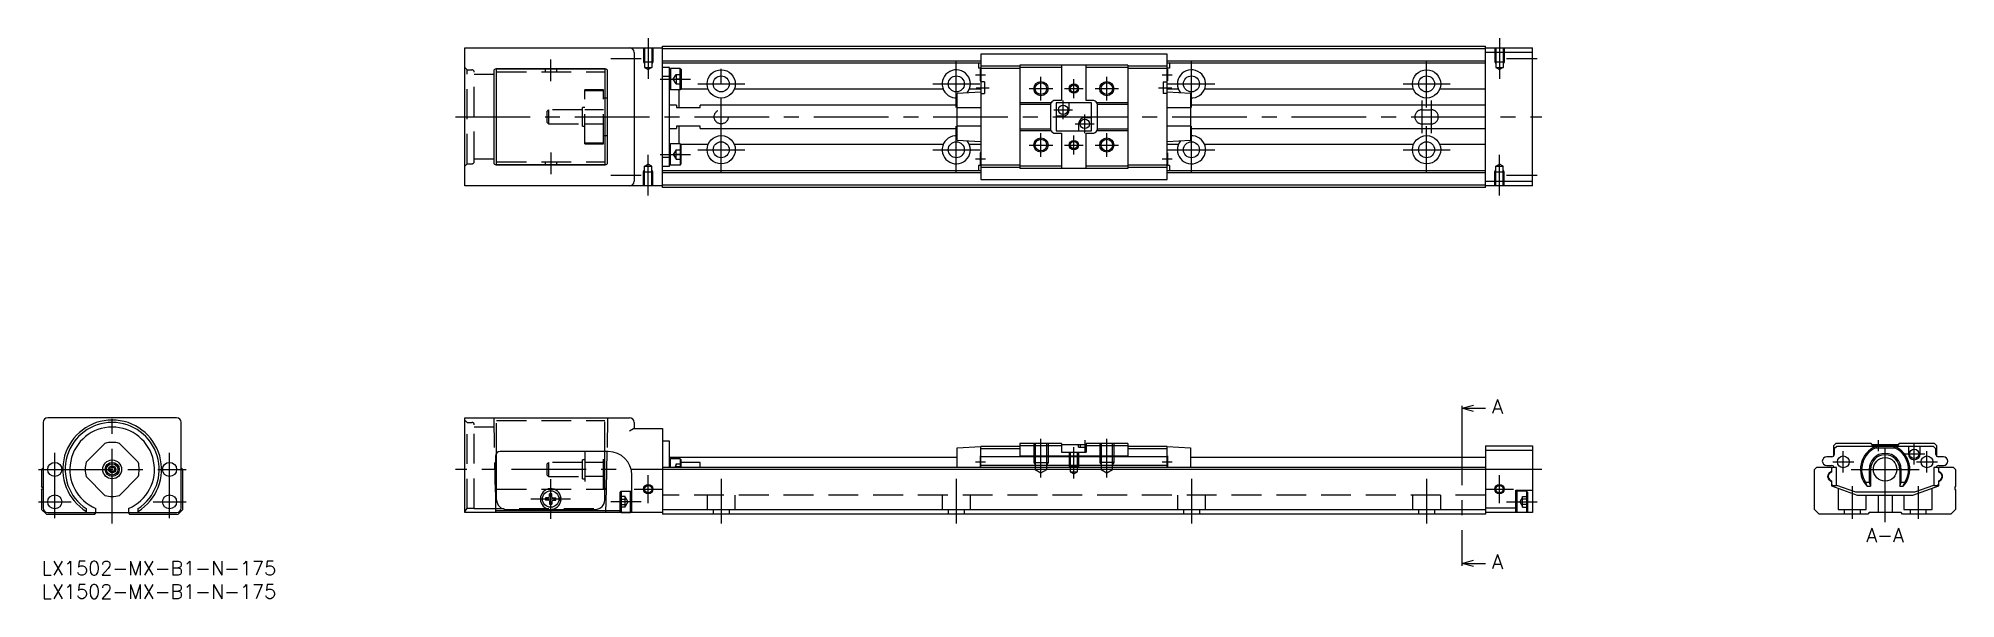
# Model space of a CAD drawing. Extents: x -1 to 407, y -8 to 111.
import ezdxf

# ---------------------------------------------------------------- set-up
doc = ezdxf.new("R2010")
doc.units = 0
doc.header["$LTSCALE"] = 0.5
doc.linetypes.add('CENTER', pattern=[50.8, 31.75, -6.35, 6.35, -6.35])
doc.linetypes.add('DASHED', pattern=[19.05, 12.7, -6.35])
for name, color, linetype in [('MSM_CENTER', 1, 'CENTER'), ('MSM_CONTINUOUS', 7, 'CONTINUOUS'), ('MSM_DASHED', 4, 'DASHED'), ('MSM_NARROW', 5, 'CONTINUOUS'), ('MSM_PART_NUMBER', 7, 'CONTINUOUS')]:
    doc.layers.add(name, color=color, linetype=linetype)
doc.styles.get("Standard").update_dxf_attribs({"font": 'txt.shx', "height": 3, "bigfont": 'bigfont.shx'})

# ---------------------------------------------------------------- blocks, each defined once
blk = doc.blocks.new('*U2')
at = {"layer": 'MSM_PART_NUMBER'}
blk.add_text('LX1502-MX-B1-N-175', height=3, dxfattribs=at).set_placement((0, -3))
blk = doc.blocks.new('*U3')
at = {"layer": 'MSM_PART_NUMBER'}
blk.add_text('LX1502-MX-B1-N-175', height=3, dxfattribs=at).set_placement((0, -8))

msp = doc.modelspace()

# ---------------------------------------------------------------- linework, layer by layer
at = {"layer": 'MSM_CENTER'}
for p, q in [((129, 111.2), (129, 102.55)), ((310, 111.2), (310, 102.55)), ((108.25, 102.1), (108.25, 106.7)), ((121, 106.9), (127.5, 106.9)), ((144.5, 82.5), (144.5, 106.5)), ((194.5, 96.5), (194.5, 106.5)), ((244.5, 96.5), (244.5, 106.5)), ((294.5, 96.5), (294.5, 106.5)), ((311.5, 106.9), (318, 106.9)), ((131.5, 102.5), (138, 102.5)), ((198.6, 103.4), (200.7, 103.4)), ((212.5, 98), (212.5, 103)), ((219.5, 98.5), (219.5, 102.5)), ((226.5, 98), (226.5, 103)), ((238.3, 103.4), (240.4, 103.4)), ((139.5, 101.5), (149.5, 101.5)), ((189.5, 101.5), (199.5, 101.5)), ((198.7, 100.7), (201.5, 100.7)), ((210, 100.5), (215, 100.5)), ((217.2, 94), (217.2, 98)), ((217.5, 100.5), (221.5, 100.5)), ((224, 100.5), (229, 100.5)), ((237.5, 100.7), (240.3, 100.7)), ((239.5, 101.5), (249.5, 101.5)), ((289.5, 101.5), (299.5, 101.5)), ((293.5, 98), (293.5, 91)), ((295.5, 98), (295.5, 91)), ((88, 94.5), (319, 94.5)), ((215.2, 96), (219.2, 96)), ((221.8, 91), (221.8, 95)), ((194.5, 82.5), (194.5, 92.5)), ((212.5, 86), (212.5, 91)), ((219.5, 86.5), (219.5, 90.5)), ((219.8, 93), (223.8, 93)), ((226.5, 86), (226.5, 91)), ((244.5, 82.5), (244.5, 92.5)), ((294.5, 82.5), (294.5, 92.5)), ((108.25, 86.9), (108.25, 82.3)), ((129, 77.8), (129, 86.45)), ((131.5, 86.5), (138, 86.5)), ((139.5, 87.5), (149.5, 87.5)), ((189.5, 87.5), (199.5, 87.5)), ((210, 88.5), (215, 88.5)), ((217.5, 88.5), (221.5, 88.5)), ((224, 88.5), (229, 88.5)), ((239.5, 87.5), (249.5, 87.5)), ((289.5, 87.5), (299.5, 87.5)), ((310, 77.8), (310, 86.45)), ((121, 82.1), (127.5, 82.1)), ((198.6, 85.6), (200.7, 85.6)), ((238.3, 85.6), (240.4, 85.6)), ((311.5, 82.1), (318, 82.1)), ((15, 8), (15, 32.5)), ((302, 32), (302, 0)), ((212.5, 17.79), (212.5, 26)), ((221.8, 25.7), (221.8, 23.2)), ((226.5, 17.79), (226.5, 26)), ((390.5, 25.7), (390.5, 23.4)), ((392, 8.3), (392, 26.8)), ((398.2, 20.55), (398.2, 25.05)), ((2.8, 9.1), (2.8, 23)), ((27.2, 9.1), (27.2, 23)), ((198.6, 21.1), (200.7, 21.1)), ((219.5, 17.55), (219.5, 24.2)), ((238.3, 21.1), (240.4, 21.1)), ((380.85, 21.1), (385.35, 21.1)), ((383.1, 18.85), (383.1, 23.35)), ((395.95, 22.8), (400.45, 22.8)), ((398.65, 21.1), (403.15, 21.1)), ((400.9, 18.85), (400.9, 23.35)), ((-0.7, 19.5), (30.7, 19.5)), ((319, 19.5), (88, 19.5)), ((108.25, 9), (108.25, 17.4)), ((129, 12.3), (129, 18.3)), ((144.5, 17.49), (144.5, 8)), ((194.5, 17.49), (194.5, 8)), ((244.5, 17.49), (244.5, 8)), ((294.5, 17.49), (294.5, 8)), ((310, 12.3), (310, 18.3)), ((384.75, 19.5), (399.25, 19.5)), ((-0.7, 12.6), (6.3, 12.6)), ((23.7, 12.6), (30.7, 12.6)), ((112.45, 13.2), (104.05, 13.2)), ((127.5, 12.6), (121, 12.6)), ((126, 15.3), (132, 15.3)), ((307, 15.3), (313, 15.3)), ((311.5, 12.6), (318, 12.6)), ((385, 15.94), (385, 9)), ((399, 15.94), (399, 9))]:
    msp.add_line(p, q, dxfattribs=at)
at = {"layer": 'MSM_CONTINUOUS'}
for p, q in [((90, 79.8), (90, 109.2)), ((90, 109.2), (132, 109.2)), ((126, 108.2), (126, 80.8)), ((132, 109.5), (307, 109.5)), ((132, 79.5), (132, 109.5)), ((307, 109), (132, 109)), ((132, 106.4), (199.7, 106.4)), ((239.3, 107.85), (199.7, 107.85)), ((199.7, 107.85), (199.7, 81.15)), ((239.3, 81.15), (239.3, 107.85)), ((239.3, 106.4), (307, 106.4)), ((307, 79.5), (307, 109.5)), ((307, 109.2), (317, 109.2)), ((317, 108.2), (307, 108.2)), ((317, 79.8), (317, 109.2)), ((96.15, 104.2), (96.15, 84.8)), ((119.85, 104.7), (96.65, 104.7)), ((96.75, 84.3), (96.75, 104.7)), ((96.75, 104.7), (119.75, 104.7)), ((119.75, 104.7), (119.75, 84.3)), ((120.35, 84.8), (120.35, 104.2)), ((199.7, 105.9), (132, 105.9)), ((133.5, 105), (132, 105)), ((132, 103.12), (133.5, 103.12)), ((133.5, 84), (133.5, 105)), ((133.5, 104.5), (133.75, 104.75)), ((133.75, 104.75), (133.75, 100.25)), ((135.75, 104.75), (133.75, 104.75)), ((135.75, 100.25), (135.75, 104.75)), ((135.75, 104.75), (136, 104.5)), ((136, 104.5), (136, 100.5)), ((199.2, 105.9), (199.2, 104.85)), ((199.7, 104.85), (199.2, 104.85)), ((199.6, 104.65), (199.6, 102.15)), ((199.7, 104.65), (199.6, 104.65)), ((199.6, 102.15), (199.7, 102.15)), ((208, 105.3), (199.7, 105.3)), ((208, 104.8), (199.7, 104.8)), ((200.5, 101.95), (199.7, 101.95)), ((200.5, 101.95), (200.5, 99.45)), ((208, 105.5), (208, 83.5)), ((231, 105.5), (208, 105.5)), ((216.9, 105), (208, 105)), ((216.9, 105.5), (216.9, 98)), ((222.1, 98), (222.1, 105.5)), ((231, 105), (222.1, 105)), ((231, 105.5), (231, 83.5)), ((239.3, 105.3), (231, 105.3)), ((239.3, 104.8), (231, 104.8)), ((238.5, 101.95), (239.3, 101.95)), ((238.5, 101.95), (238.5, 99.45)), ((307, 105.9), (239.3, 105.9)), ((239.8, 104.85), (239.3, 104.85)), ((239.4, 104.65), (239.3, 104.65)), ((239.3, 102.15), (239.4, 102.15)), ((239.4, 104.65), (239.4, 102.15)), ((239.8, 105.9), (239.8, 104.85)), ((120.35, 98.5), (119.75, 98.5)), ((133.75, 100.25), (133.5, 100.5)), ((135.75, 100.25), (133.75, 100.25)), ((135.5, 100.25), (135.5, 96.5)), ((136, 100.5), (135.75, 100.25)), ((141.71, 100.41), (136, 100.41)), ((191.71, 100.41), (147.29, 100.41)), ((199.7, 99.75), (194.7, 99.49)), ((194.7, 89.51), (194.7, 99.49)), ((199.7, 100.41), (197.29, 100.41)), ((199.7, 99.45), (200.5, 99.45)), ((216.9, 98), (215.5, 98)), ((223.5, 98), (222.1, 98)), ((239.3, 99.45), (238.5, 99.45)), ((241.71, 100.41), (239.3, 100.41)), ((244.3, 99.49), (239.3, 99.75)), ((244.3, 99.49), (244.3, 89.51)), ((291.71, 100.41), (247.29, 100.41)), ((307, 100.41), (297.29, 100.41)), ((135, 97), (133.5, 97)), ((135, 97), (135, 96.5)), ((135, 96.5), (140, 96.5)), ((194.7, 97), (140, 97)), ((140, 96.5), (140, 97)), ((199.7, 96.38), (194.7, 96.42)), ((214.63, 97.5), (208, 97.5)), ((214.51, 97.1), (208, 97.1)), ((214.5, 97), (214.5, 92)), ((223.25, 97.5), (215.75, 97.5)), ((215.75, 97.5), (215.75, 91.5)), ((215.75, 94.7), (217.2, 94.7)), ((218.5, 96), (218.5, 97.5)), ((223.25, 94.3), (221.8, 94.3)), ((223.25, 91.5), (223.25, 97.5)), ((231, 97.5), (224.37, 97.5)), ((231, 97.1), (224.49, 97.1)), ((224.5, 92), (224.5, 97)), ((244.3, 96.42), (239.3, 96.38)), ((307, 97), (244.3, 97)), ((119.75, 90.5), (120.35, 90.5)), ((133.5, 92), (135, 92)), ((140, 92.5), (135, 92.5)), ((135, 92.5), (135, 92)), ((135.5, 92.5), (135.5, 88.75)), ((140, 92), (140, 92.5)), ((140, 92), (194.7, 92)), ((194.7, 92.58), (199.7, 92.62)), ((214.51, 91.9), (208, 91.9)), ((214.63, 91.5), (208, 91.5)), ((215.5, 91), (216.9, 91)), ((215.75, 91.5), (223.25, 91.5)), ((216.9, 91), (216.9, 83.5)), ((220.5, 93), (220.5, 91.5)), ((222.1, 91), (223.5, 91)), ((222.1, 83.5), (222.1, 91)), ((231, 91.5), (224.37, 91.5)), ((231, 91.9), (224.49, 91.9)), ((239.3, 92.62), (244.3, 92.58)), ((244.3, 92), (307, 92)), ((133.5, 85.88), (132, 85.88)), ((133.75, 88.75), (133.5, 88.5)), ((133.75, 84.25), (133.75, 88.75)), ((135.75, 88.75), (133.75, 88.75)), ((136, 88.5), (135.75, 88.75)), ((135.75, 88.75), (135.75, 84.25)), ((141.71, 88.59), (135.91, 88.59)), ((136, 84.5), (136, 88.5)), ((191.71, 88.59), (147.29, 88.59)), ((194.7, 89.51), (199.7, 89.25)), ((199.7, 88.59), (197.29, 88.59)), ((199.6, 86.85), (199.6, 84.35)), ((199.7, 86.85), (199.6, 86.85)), ((239.3, 89.25), (244.3, 89.51)), ((241.71, 88.59), (239.3, 88.59)), ((239.4, 86.85), (239.3, 86.85)), ((239.4, 86.85), (239.4, 84.35)), ((291.71, 88.59), (247.29, 88.59)), ((307, 88.59), (297.29, 88.59)), ((119.85, 84.3), (96.65, 84.3)), ((96.75, 84.3), (119.75, 84.3)), ((132, 84), (133.5, 84)), ((132, 83.1), (199.7, 83.1)), ((199.7, 82.6), (132, 82.6)), ((133.5, 84.5), (133.75, 84.25)), ((135.75, 84.25), (133.75, 84.25)), ((135.75, 84.25), (136, 84.5)), ((199.2, 84.15), (199.2, 83.1)), ((199.7, 84.15), (199.2, 84.15)), ((199.6, 84.35), (199.7, 84.35)), ((208, 84.2), (199.7, 84.2)), ((208, 83.7), (199.7, 83.7)), ((216.9, 84), (208, 84)), ((231, 83.5), (208, 83.5)), ((231, 84), (222.1, 84)), ((239.3, 84.2), (231, 84.2)), ((239.3, 83.7), (231, 83.7)), ((239.3, 84.35), (239.4, 84.35)), ((239.8, 84.15), (239.3, 84.15)), ((239.3, 83.1), (307, 83.1)), ((307, 82.6), (239.3, 82.6)), ((239.8, 84.15), (239.8, 83.1)), ((132, 79.8), (90, 79.8)), ((132, 80), (307, 80)), ((307, 79.5), (132, 79.5)), ((199.7, 81.15), (239.3, 81.15)), ((307, 80.8), (317, 80.8)), ((317, 79.8), (307, 79.8)), ((302, 32.5), (304.5, 33.17)), ((302, 33), (302, 32)), ((0.3, 29.5), (0.3, 11.3)), ((28.7, 30.5), (1.3, 30.5)), ((29.7, 11.3), (29.7, 29.5)), ((90, 30.5), (125, 30.5)), ((90, 10.3), (90, 30.5)), ((126, 29.5), (126, 28.2)), ((304.5, 31.83), (302, 32.5)), ((302, 32.5), (307, 32.5)), ((9.46, 21.03), (13.47, 25.04)), ((16.53, 25.04), (20.54, 21.03)), ((125, 27.7), (125.87, 28.2)), ((125.87, 28.2), (132, 28.2)), ((132, 28.2), (132, 10)), ((133.5, 25.5), (132, 25.5)), ((133.5, 20), (133.5, 25.5)), ((208, 25), (208, 22.3)), ((216.9, 25), (208, 25)), ((216.9, 24.5), (208, 24.5)), ((216.9, 25), (216.9, 23.2)), ((216.9, 24.8), (222.1, 24.8)), ((220.5, 24.2), (220.5, 24.8)), ((220.8, 24.7), (220.8, 24.2)), ((222.1, 24.7), (220.8, 24.7)), ((222.1, 25), (222.1, 23.2)), ((231, 25), (222.1, 25)), ((231, 24.5), (222.1, 24.5)), ((231, 25), (231, 22.3)), ((307, 24.5), (317, 24.5)), ((307, 24.5), (307, 10)), ((317, 24.5), (317, 10.3)), ((381.5, 25), (381, 24.5)), ((381, 24.5), (381, 22.3)), ((389, 25), (381.5, 25)), ((389.4, 24.6), (389, 25)), ((389.2, 24.8), (394.8, 24.8)), ((394.6, 24.6), (389.4, 24.6)), ((391.5, 24.7), (389.5, 24.7)), ((389.5, 24.7), (389.5, 24.6)), ((391.5, 24.6), (391.5, 24.7)), ((391.8, 24.6), (391.8, 24.8)), ((395, 25), (394.6, 24.6)), ((402.5, 25), (395, 25)), ((403, 24.5), (402.5, 25)), ((403, 22.3), (403, 24.5)), ((96.5, 22.3), (96.5, 10.3)), ((96.75, 13), (96.75, 22.96)), ((120.5, 23.3), (97.5, 23.3)), ((119.75, 13), (119.75, 23.3)), ((120.09, 15.3), (120.23, 23.3)), ((194.7, 22), (133.5, 22)), ((133.75, 21.75), (133.5, 21.5)), ((133.75, 20), (133.75, 21.75)), ((135.75, 21.75), (133.75, 21.75)), ((135.75, 21.75), (135.75, 20)), ((136, 21.5), (135.75, 21.75)), ((136, 20), (136, 21.5)), ((140, 21), (136, 21)), ((140, 20), (140, 21)), ((194.7, 24.1), (199.7, 24.4)), ((194.7, 20), (194.7, 24.1)), ((199.7, 22.35), (199.6, 22.35)), ((199.6, 22.35), (199.6, 20)), ((208, 24.4), (199.7, 24.4)), ((199.7, 20), (199.7, 24.4)), ((208, 23.9), (199.7, 23.9)), ((239.3, 22.2), (199.7, 22.2)), ((231, 22.3), (208, 22.3)), ((216.9, 23.2), (222.1, 23.2)), ((220.5, 24.2), (222.1, 24.2)), ((239.3, 24.4), (231, 24.4)), ((239.3, 23.9), (231, 23.9)), ((239.3, 24.4), (244.3, 24.1)), ((239.3, 20), (239.3, 24.4)), ((239.4, 22.35), (239.3, 22.35)), ((239.4, 22.35), (239.4, 20)), ((244.3, 24.1), (244.3, 20)), ((307, 22), (244.3, 22)), ((317, 23.5), (307, 23.5)), ((380.7, 22.2), (379.6, 22.2)), ((381.7, 24.4), (381.2, 23.9)), ((381.2, 23.9), (381.2, 22.7)), ((402.3, 24.4), (381.7, 24.4)), ((390.12, 24.4), (390.08, 24.1)), ((390.08, 24.1), (393.92, 24.1)), ((393.92, 24.1), (393.88, 24.4)), ((396.95, 24.4), (396.95, 22.8)), ((399.45, 22.8), (399.45, 24.4)), ((402.8, 23.9), (402.3, 24.4)), ((402.8, 22.7), (402.8, 23.9)), ((404.4, 22.2), (403.3, 22.2)), ((0.3, 19.8), (0, 19.5)), ((0, 19.5), (0, 15.9)), ((13.47, 13.96), (9.46, 17.97)), ((20.54, 17.97), (16.53, 13.96)), ((30, 19.5), (29.7, 19.8)), ((30, 11), (30, 19.5)), ((125.5, 10.3), (125.5, 18.3)), ((132, 20), (307, 20)), ((307, 19.5), (132, 19.5)), ((239.3, 20.3), (199.7, 20.3)), ((377, 19.5), (377.5, 20)), ((377, 11), (377, 19.5)), ((377.5, 20), (380.6, 20)), ((379.6, 20.3), (380.7, 20.3)), ((380.29, 17.14), (380.6, 16.96)), ((380.6, 19.04), (380.35, 18.9)), ((380.6, 18.92), (380.39, 18.8)), ((380.39, 17.2), (380.6, 17.08)), ((380.6, 20), (380.6, 18.92)), ((380.6, 17.08), (380.6, 16)), ((381.65, 19.92), (381, 19.92)), ((381.65, 16.08), (381.65, 19.92)), ((387.82, 16.77), (388.59, 16.77)), ((388.59, 19.5), (388.59, 16.77)), ((388.59, 16.77), (388.9, 15.9)), ((388.9, 19.5), (388.9, 15.9)), ((395.1, 19.5), (395.1, 15.9)), ((395.1, 15.9), (395.41, 16.77)), ((395.41, 16.77), (395.41, 19.5)), ((395.41, 16.77), (396.18, 16.77)), ((402.35, 19.92), (402.35, 16.08)), ((403, 19.92), (402.35, 19.92)), ((403.3, 20.3), (404.4, 20.3)), ((403.4, 18.92), (403.4, 20)), ((403.4, 20), (406.5, 20)), ((403.65, 18.9), (403.4, 19.04)), ((403.61, 18.8), (403.4, 18.92)), ((403.4, 17.08), (403.61, 17.2)), ((403.4, 16.96), (403.71, 17.14)), ((403.4, 16), (403.4, 17.08)), ((406.5, 20), (407, 19.5)), ((407, 19.5), (407, 15.9)), ((0, 15.1), (0, 11)), ((96.5, 15.3), (96.75, 15.3)), ((107.68, 13.44), (107.17, 13.43)), ((107.68, 12.96), (107.17, 12.97)), ((107.91, 13.54), (107.68, 13.44)), ((107.91, 12.86), (107.68, 12.96)), ((107.91, 13.54), (108.01, 13.77)), ((107.91, 12.86), (108.01, 12.63)), ((108.01, 13.77), (108.02, 14.28)), ((108.01, 12.63), (108.02, 12.12)), ((108.49, 13.77), (108.48, 14.28)), ((108.49, 12.63), (108.48, 12.12)), ((108.59, 13.54), (108.49, 13.77)), ((108.59, 12.86), (108.49, 12.63)), ((108.59, 13.54), (108.82, 13.44)), ((108.59, 12.86), (108.82, 12.96)), ((108.82, 13.44), (109.33, 13.43)), ((108.82, 12.96), (109.33, 12.97)), ((110.43, 12.87), (109.97, 12.87)), ((110.44, 13.39), (109.99, 13.39)), ((110.44, 13.01), (109.99, 13.01)), ((119.75, 15.5), (120.09, 15.5)), ((119.75, 15.3), (120.09, 15.3)), ((123, 14.6), (123.25, 14.85)), ((123, 10.6), (123, 14.6)), ((123.25, 14.85), (123.25, 10.35)), ((123.25, 14.85), (125.25, 14.85)), ((125.25, 10.35), (125.25, 14.85)), ((125.25, 14.85), (125.5, 14.6)), ((313.5, 10.3), (313.5, 15.1)), ((313.5, 15.1), (317, 15.1)), ((313.75, 14.85), (313.5, 14.6)), ((313.75, 10.35), (313.75, 14.85)), ((315.75, 14.85), (313.75, 14.85)), ((315.75, 14.85), (315.75, 10.35)), ((316, 14.6), (315.75, 14.85)), ((316, 10.6), (316, 14.6)), ((380.6, 16), (386.09, 14)), ((381, 16.08), (381.65, 16.08)), ((381.65, 16.16), (385.67, 14.7)), ((385.67, 14.7), (398.33, 14.7)), ((386.09, 14), (397.91, 14)), ((388.18, 15.9), (388.9, 15.9)), ((395.1, 15.9), (395.82, 15.9)), ((397.91, 14), (403.4, 16)), ((398.33, 14.7), (402.35, 16.16)), ((402.35, 16.08), (403, 16.08)), ((407, 15.1), (407, 11)), ((0, 11), (1, 10)), ((1, 10), (11.3, 10)), ((1.3, 10.3), (28.7, 10.3)), ((9.5, 11.15), (9.5, 10.3)), ((11.3, 10), (11.6, 10.3)), ((11.5, 10.3), (11.5, 11.21)), ((18.4, 10.3), (18.7, 10)), ((18.5, 11.21), (18.5, 10.3)), ((18.7, 10), (29, 10)), ((20.5, 10.3), (20.5, 11.15)), ((29, 10), (30, 11)), ((132, 10.3), (90, 10.3)), ((96.5, 10.78), (123, 10.78)), ((98.75, 11), (117.75, 11)), ((123.25, 10.35), (123, 10.6)), ((123.25, 10.35), (125.25, 10.35)), ((125.5, 10.6), (125.25, 10.35)), ((132, 11), (307, 11)), ((307, 10), (132, 10)), ((307, 11.3), (313.5, 11.3)), ((317, 10.3), (307, 10.3)), ((313.5, 10.6), (313.75, 10.35)), ((315.75, 10.35), (313.75, 10.35)), ((315.75, 10.35), (316, 10.6)), ((378, 10), (377, 11)), ((388.3, 10), (378, 10)), ((388.6, 10.3), (388.3, 10)), ((395.4, 10.3), (388.6, 10.3)), ((395.7, 10), (395.4, 10.3)), ((406, 10), (395.7, 10)), ((407, 11), (406, 10)), ((302, -0.5), (304.5, 0.17)), ((302, 0), (302, -1)), ((304.5, -1.17), (302, -0.5)), ((302, -0.5), (307, -0.5))]:
    msp.add_line(p, q, dxfattribs=at)
for centre, radius in [((144.5, 101.5), 3), ((144.5, 101.5), 1.7), ((194.5, 101.5), 1.7), ((244.5, 101.5), 1.7), ((294.5, 101.5), 3), ((294.5, 101.5), 1.7), ((212.5, 100.5), 1.23), ((219.5, 100.5), 0.784), ((226.5, 100.5), 1.23), ((217.2, 96), 1), ((221.8, 93), 1), ((144.5, 87.5), 3), ((212.5, 88.5), 1.23), ((226.5, 88.5), 1.23), ((294.5, 87.5), 3), ((144.5, 87.5), 1.7), ((194.5, 87.5), 1.7), ((219.5, 88.5), 0.784), ((244.5, 87.5), 1.7), ((294.5, 87.5), 1.7), ((2.8, 19.5), 1.5), ((15, 19.5), 2), ((15, 19.5), 1.5), ((15, 19.5), 1.2), ((27.2, 19.5), 1.5), ((383.1, 21.1), 1.25), ((392, 19.5), 2.5), ((398.2, 22.8), 1), ((400.9, 21.1), 1.25), ((15, 19.5), 0.75), ((15, 19.5), 0.5), ((2.8, 12.6), 1.5), ((27.2, 12.6), 1.5), ((108.25, 13.2), 1.75), ((129, 15.3), 0.783), ((310, 15.3), 0.783)]:
    msp.add_circle(centre, radius, dxfattribs=at)
for centre, radius, start, end in [((125, 108.2), 1, 0, 90), ((96.65, 104.2), 0.5, 90, 180), ((119.85, 104.2), 0.5, 0, 90), ((194.5, 101.5), 3, 320.6816, 273.8226), ((244.5, 101.5), 3, 266.1774, 219.3184), ((215.5, 97), 1, 90, 150), ((223.5, 97), 1, 30, 90), ((215.5, 97), 1, 174.2608, 180), ((215.32, 97.06), 0.812, 147.1247, 177.1361), ((217.2, 96), 1.3, 270, 0), ((221.8, 93), 1.3, 90, 180), ((223.46, 96.99), 1.04, 6.2531, 29.4861), ((223.5, 97), 1, 0, 5.7392), ((194.5, 87.5), 3, 86.1774, 39.3184), ((215.5, 92), 1, 180, 185.7392), ((215.54, 92.01), 1.04, 186.2531, 209.4861), ((215.5, 92), 1, 210, 270), ((223.5, 92), 1, 270, 330), ((223.46, 92.01), 1.04, 330.5139, 353.7469), ((223.5, 92), 1, 354.2608, 0), ((244.5, 87.5), 3, 140.6816, 93.8226), ((96.65, 84.8), 0.5, 180, 270), ((119.85, 84.8), 0.5, 270, 0), ((125, 80.8), 1, 270, 0), ((1.3, 29.5), 1, 90, 180), ((15, 19.5), 10.5, 301.5881, 238.4119), ((15, 19.5), 10, 303.367, 236.633), ((28.7, 29.5), 1, 0, 90), ((125, 29.5), 1, 0, 90), ((15, 19.5), 9, 292.8854, 247.1146), ((15, 19.5), 5.75, 74.5918, 105.4082), ((15, 19.5), 5.75, 164.5918, 195.4082), ((15, 19.5), 5.75, 344.5918, 15.4082), ((97.5, 22.3), 1, 90, 180), ((120.5, 18.3), 5, 0, 90), ((379.6, 21.25), 0.95, 90, 270), ((380.7, 22.7), 0.5, 270, 0), ((392, 19.5), 5.25, 111.0395, 223.2918), ((392, 19.5), 4.99, 112.6594, 213.147), ((392, 19.5), 3.41, 0, 180), ((392, 19.5), 3.1, 0, 180), ((392, 19.5), 5.25, 316.7082, 68.9605), ((392, 19.5), 4.99, 326.853, 67.3406), ((398.2, 22.8), 1.25, 180, 0), ((403.3, 22.7), 0.5, 180, 270), ((404.4, 21.25), 0.95, 270, 90), ((380.87, 17.93), 1.1, 117.9629, 176.3253), ((380.87, 18.07), 1.1, 183.6747, 237.9629), ((380.87, 17.93), 1, 119.0004, 175.958), ((380.87, 18.07), 1, 184.042, 240.9996), ((381, 19.52), 0.4, 90, 180), ((381, 16.48), 0.4, 180, 270), ((380.7, 19.8), 0.5, 13.7095, 90), ((393.36, 18.51), 5.8, 197.4754, 206.7933), ((391.67, 18.1), 4.7, 332.1148, 343.6165), ((403.3, 19.8), 0.5, 90, 166.2905), ((403, 19.52), 0.4, 0, 90), ((403, 16.48), 0.4, 270, 0), ((403.13, 17.93), 1, 4.042, 60.9996), ((403.13, 18.07), 1, 299.0004, 355.958), ((403.13, 17.93), 1.1, 3.6747, 62.0371), ((403.13, 18.07), 1.1, 302.0371, 356.3253), ((-0.3, 15.5), 0.5, 306.8699, 53.1301), ((15, 19.5), 5.75, 254.5918, 285.4082), ((98.75, 13), 2, 180, 270), ((108.25, 13.2), 2.2, 5.0023, 354.9977), ((108.25, 13.2), 1.1, 167.8196, 192.1804), ((108.25, 13.2), 1.1, 77.8196, 102.1804), ((108.25, 13.2), 1.1, 347.8196, 12.1804), ((117.75, 13), 2, 270, 0), ((407.3, 15.5), 0.5, 126.8699, 233.1301), ((1.3, 11.3), 1, 180, 270), ((28.7, 11.3), 1, 270, 0), ((108.25, 13.2), 1.1, 257.8196, 282.1804)]:
    msp.add_arc(centre, radius, start, end, dxfattribs=at)
at = {"layer": 'MSM_DASHED'}
for p, q in [((128, 109.2), (128, 106.2)), ((128, 106.2), (130, 106.2)), ((128, 106.2), (128.22, 105.83)), ((128.22, 109.2), (128.22, 105)), ((129.78, 109.2), (129.78, 105)), ((130, 106.2), (129.78, 105.83)), ((130, 109.2), (130, 106.2)), ((309, 109.2), (309, 106.2)), ((309, 106.2), (311, 106.2)), ((309, 106.2), (309.22, 105.83)), ((309.22, 109.2), (309.22, 105)), ((310.78, 109.2), (310.78, 105)), ((311, 106.2), (310.78, 105.83)), ((311, 109.2), (311, 106.2)), ((90.5, 104.5), (90, 105)), ((90.5, 84.5), (90.5, 104.5)), ((90.5, 104.5), (91.5, 104.5)), ((92, 85), (92, 104)), ((96.18, 103.5), (92, 103.5)), ((96.75, 104.1), (119.75, 104.1)), ((107.05, 104.7), (107.05, 104.1)), ((109.45, 104.7), (109.45, 104.1)), ((128.22, 105), (129.78, 105)), ((128.22, 105), (129, 104.55)), ((129.78, 105), (129, 104.55)), ((134.32, 102.5), (134.9, 103.5)), ((134.9, 101.5), (134.32, 102.5)), ((134.9, 103.5), (134.9, 101.5)), ((134.9, 103.5), (136, 103.5)), ((136, 102.5), (134.9, 102.5)), ((309.22, 105), (310.78, 105)), ((309.22, 105), (310, 104.55)), ((310.78, 105), (310, 104.55)), ((115.5, 88.75), (115.5, 100.25)), ((119.5, 100.25), (115.5, 100.25)), ((119.5, 100.04), (115.5, 100.04)), ((119.5, 88.75), (119.5, 100.25)), ((119.75, 98.5), (119.5, 98.5)), ((134.9, 101.5), (136, 101.5)), ((107.8, 96), (107.5, 95.7)), ((107.5, 93.3), (107.5, 95.7)), ((115, 96), (107.8, 96)), ((107.8, 96), (107.8, 93)), ((115.5, 96.5), (115, 96.5)), ((115, 92.5), (115, 96.5)), ((115.5, 96.03), (119.5, 96.03)), ((293.5, 96), (295.5, 96)), ((107.5, 93.3), (107.8, 93)), ((107.8, 93), (115, 93)), ((115, 92.5), (115.5, 92.5)), ((119.5, 92.97), (115.5, 92.97)), ((119.5, 90.5), (119.75, 90.5)), ((293.5, 93), (295.5, 93)), ((115.5, 88.96), (119.5, 88.96)), ((115.5, 88.75), (119.5, 88.75)), ((134.9, 87.5), (134.32, 86.5)), ((134.32, 86.5), (134.9, 85.5)), ((134.9, 85.5), (134.9, 87.5)), ((134.9, 87.5), (136, 87.5)), ((136, 86.5), (134.9, 86.5)), ((90.5, 84.5), (90, 84)), ((90.5, 84.5), (91.5, 84.5)), ((96.18, 85.5), (92, 85.5)), ((96.75, 84.9), (119.75, 84.9)), ((107.05, 84.9), (107.05, 84.3)), ((109.45, 84.9), (109.45, 84.3)), ((128, 82.8), (128.22, 83.17)), ((128, 79.8), (128, 82.8)), ((128, 82.8), (130, 82.8)), ((128.22, 84), (129, 84.45)), ((128.22, 79.8), (128.22, 84)), ((128.22, 84), (129.78, 84)), ((129.78, 84), (129, 84.45)), ((129.78, 79.8), (129.78, 84)), ((130, 82.8), (129.78, 83.17)), ((130, 79.8), (130, 82.8)), ((134.9, 85.5), (136, 85.5)), ((309, 82.8), (309.22, 83.17)), ((309, 79.8), (309, 82.8)), ((309, 82.8), (311, 82.8)), ((309.22, 84), (310, 84.45)), ((309.22, 79.8), (309.22, 84)), ((309.22, 84), (310.78, 84)), ((310.78, 84), (310, 84.45)), ((310.78, 79.8), (310.78, 84)), ((311, 82.8), (310.78, 83.17)), ((311, 79.8), (311, 82.8)), ((90.5, 29.5), (90, 30)), ((90.5, 11.15), (90.5, 29.5)), ((90.5, 29.5), (91.5, 29.5)), ((92, 11.21), (92, 29)), ((96.15, 30.5), (96.5, 10.3)), ((96.75, 22.96), (96.75, 30.5)), ((96.75, 29.9), (119.75, 29.9)), ((119.75, 23.3), (119.75, 30.5)), ((120.35, 30.5), (120.23, 23.3)), ((96.18, 28.5), (92, 28.5)), ((211, 25), (211, 21)), ((211.27, 25), (211.27, 19.5)), ((213.73, 19.5), (213.73, 25)), ((214, 25), (214, 21)), ((225, 25), (225, 21)), ((225.27, 25), (225.27, 19.5)), ((227.73, 19.5), (227.73, 25)), ((228, 25), (228, 21)), ((107.8, 21), (107.5, 20.7)), ((107.5, 18.3), (107.5, 20.7)), ((115, 21), (107.8, 21)), ((107.8, 21), (107.8, 18)), ((115, 17.5), (115, 21.5)), ((115.5, 21.5), (115, 21.5)), ((115.5, 23.3), (115.5, 15.3)), ((115.5, 21.03), (119.5, 21.03)), ((119.5, 15.3), (119.5, 23.3)), ((134.9, 20.5), (134.61, 20)), ((134.9, 20), (134.9, 20.65)), ((134.9, 20.65), (136, 20.65)), ((211, 21), (214, 21)), ((211, 21), (211.27, 20.53)), ((214, 21), (213.73, 20.53)), ((218.5, 23.2), (218.5, 20.2)), ((218.72, 23.2), (218.72, 19)), ((220.28, 19), (220.28, 23.2)), ((220.5, 23.2), (220.5, 20.2)), ((228, 21), (225, 21)), ((225, 21), (225.27, 20.53)), ((228, 21), (227.73, 20.53)), ((107.5, 18.3), (107.8, 18)), ((107.8, 18), (115, 18)), ((115, 17.5), (115.5, 17.5)), ((119.5, 17.97), (115.5, 17.97)), ((136, 20.08), (134.9, 20.08)), ((211.27, 19.5), (212.5, 18.79)), ((212.5, 18.79), (213.73, 19.5)), ((218.5, 20.2), (220.5, 20.2)), ((218.5, 20.2), (218.72, 19.83)), ((218.72, 19), (219.5, 18.55)), ((218.72, 19), (220.28, 19)), ((219.5, 18.55), (220.28, 19)), ((220.5, 20.2), (220.28, 19.83)), ((225.27, 19.5), (226.5, 18.79)), ((226.5, 18.79), (227.73, 19.5)), ((96.75, 15.3), (119.75, 15.3)), ((119.5, 15.5), (119.75, 15.5)), ((120, 10.3), (120.09, 15.3)), ((124.1, 13.75), (123, 13.75)), ((123, 13.18), (124.1, 13.18)), ((124.1, 11.45), (124.1, 13.75)), ((124.1, 13.6), (124.68, 12.6)), ((124.68, 12.6), (124.1, 11.6)), ((307, 14), (132, 14)), ((141.5, 14), (141.5, 11)), ((147.5, 11), (147.5, 14)), ((191.5, 14), (191.5, 11)), ((197.5, 11), (197.5, 14)), ((241.5, 14), (241.5, 11)), ((247.5, 11), (247.5, 14)), ((291.5, 14), (291.5, 11)), ((297.5, 11), (297.5, 14)), ((314.9, 13.6), (314.32, 12.6)), ((314.32, 12.6), (314.9, 11.6)), ((314.9, 13.75), (316, 13.75)), ((314.9, 11.45), (314.9, 13.75)), ((316, 13.18), (314.9, 13.18)), ((382, 15.49), (382, 11)), ((388, 11), (388, 14)), ((390.5, 14), (390.5, 10.3)), ((393.5, 14), (393.5, 10.3)), ((396, 14), (396, 11)), ((402, 11), (402, 15.49)), ((90, 10.56), (90.5, 11.15)), ((91.94, 11.15), (90.5, 11.15)), ((92, 11.21), (120.02, 11.21)), ((123, 12.02), (124.1, 12.02)), ((124.1, 11.45), (123, 11.45)), ((142.8, 11), (142.8, 10)), ((146.2, 11), (146.2, 10)), ((192.8, 11), (192.8, 10)), ((196.2, 11), (196.2, 10)), ((242.8, 11), (242.8, 10)), ((246.2, 11), (246.2, 10)), ((292.8, 11), (292.8, 10)), ((296.2, 11), (296.2, 10)), ((316, 12.02), (314.9, 12.02)), ((314.9, 11.45), (316, 11.45)), ((382, 11), (388, 11)), ((383.3, 11), (383.3, 10)), ((386.7, 11), (386.7, 10)), ((396, 11), (402, 11)), ((397.3, 11), (397.3, 10)), ((400.7, 10), (400.7, 11))]:
    msp.add_line(p, q, dxfattribs=at)
msp.add_circle((144.5, 94.5), 1.5, dxfattribs=at)
for centre, radius, start, end in [((91.5, 104), 0.5, 0, 90), ((293.5, 94.5), 1.5, 90, 270), ((295.5, 94.5), 1.5, 270, 90), ((91.5, 85), 0.5, 270, 0), ((91.5, 29), 0.5, 0, 90), ((91.94, 11.21), 0.0601, 270, 0)]:
    msp.add_arc(centre, radius, start, end, dxfattribs=at)
at = {"layer": 'MSM_NARROW'}
for centre, radius in [((212.5, 100.5), 1.5), ((226.5, 100.5), 1.5), ((219.5, 100.5), 1), ((212.5, 88.5), 1.5), ((226.5, 88.5), 1.5), ((219.5, 88.5), 1), ((129, 15.3), 1), ((310, 15.3), 1)]:
    msp.add_circle(centre, radius, dxfattribs=at)

# ---------------------------------------------------------------- block references
at = {"layer": 'MSM_CONTINUOUS'}
for name in ['*U2', '*U3']:
    msp.add_blockref(name, (0, 0), dxfattribs=at)

# ---------------------------------------------------------------- texts
at = {"layer": 'MSM_PART_NUMBER'}
for s, p in [('A', (308.42, 31.37)), ('A-A', (388.01, 4.01)), ('A', (308.42, -1.63))]:
    msp.add_text(s, height=3, dxfattribs=at).set_placement(p)

doc.saveas('drawing.dxf')
